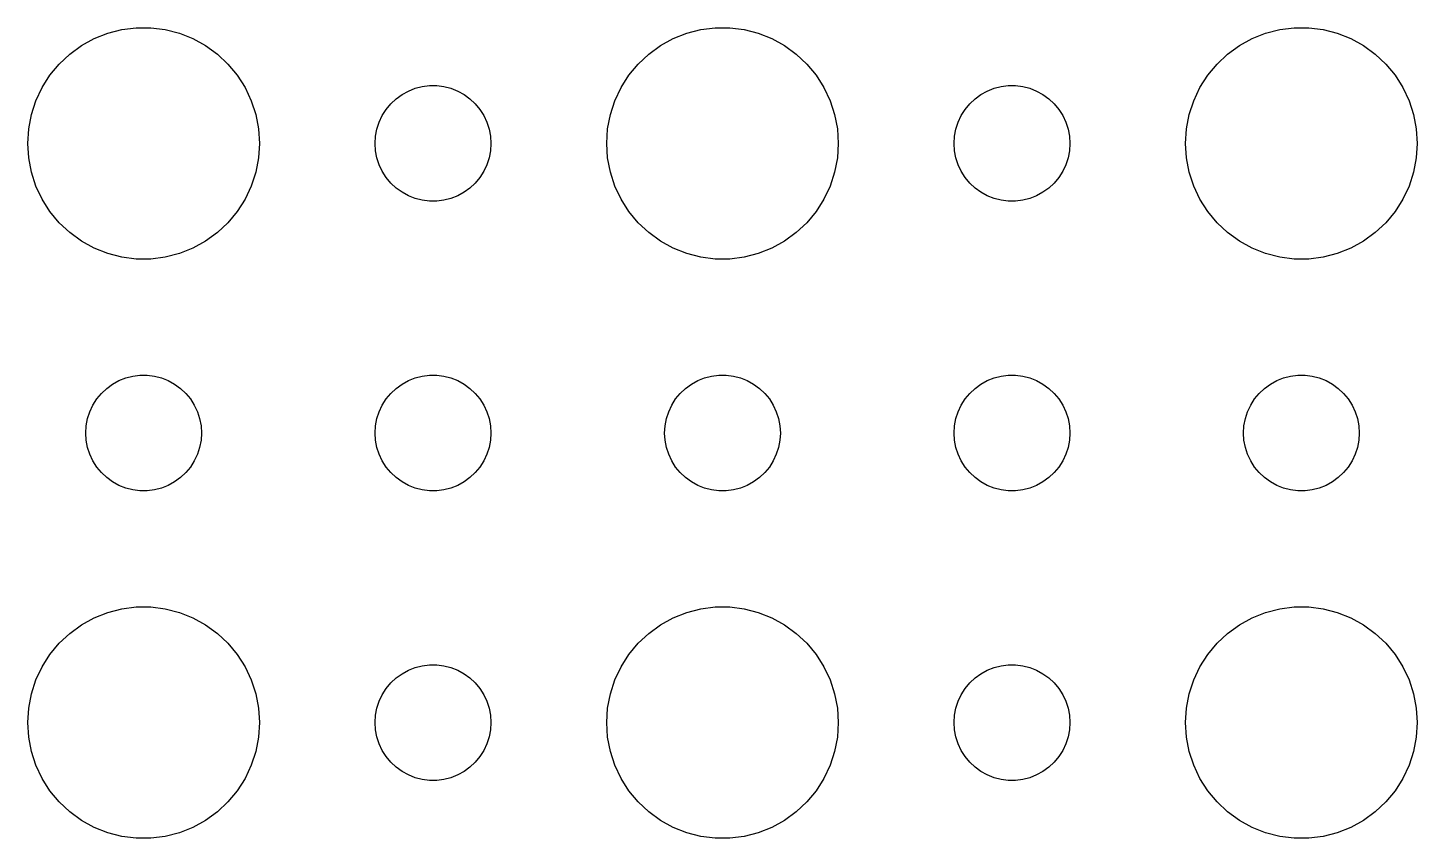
# Model space of a CAD drawing. Header units: metres. Extents: x -157 to 157, y -157 to 157.
# Drawn here: x -3 to 33, y -2.99 to 17.99 of the extents above; entities that cross this region are included whole.
import ezdxf

# ---------------------------------------------------------------- set-up
doc = ezdxf.new("R2010")
doc.units = ezdxf.units.M

msp = doc.modelspace()

# ---------------------------------------------------------------- linework, layer by layer
for p, q in [((-1.60747, 17.533), (-1.27733, 17.7145)), ((-1.27733, 17.7145), (-0.92705, 17.8532)), ((-0.92705, 17.8532), (-0.56213, 17.9469)), ((-0.56213, 17.9469), (-0.18837, 17.9941)), ((-0.18837, 17.9941), (0.18837, 17.9941)), ((0.18837, 17.9941), (0.56213, 17.9469)), ((0.56213, 17.9469), (0.92705, 17.8532)), ((0.92705, 17.8532), (1.27733, 17.7145)), ((1.27733, 17.7145), (1.60747, 17.533)), ((13.3925, 17.533), (13.7227, 17.7145)), ((13.7227, 17.7145), (14.0729, 17.8532)), ((14.0729, 17.8532), (14.4379, 17.9469)), ((14.4379, 17.9469), (14.8116, 17.9941)), ((14.8116, 17.9941), (15.1884, 17.9941)), ((15.1884, 17.9941), (15.5621, 17.9469)), ((15.5621, 17.9469), (15.927, 17.8532)), ((15.927, 17.8532), (16.2773, 17.7145)), ((16.2773, 17.7145), (16.6075, 17.533)), ((28.3925, 17.533), (28.7227, 17.7145)), ((28.7227, 17.7145), (29.0729, 17.8532)), ((29.0729, 17.8532), (29.4379, 17.9469)), ((29.4379, 17.9469), (29.8116, 17.9941)), ((29.8116, 17.9941), (30.1884, 17.9941)), ((30.1884, 17.9941), (30.5621, 17.9469)), ((30.5621, 17.9469), (30.927, 17.8532)), ((30.927, 17.8532), (31.2773, 17.7145)), ((31.2773, 17.7145), (31.6075, 17.533)), ((-2.1869, 17.0536), (-1.91226, 17.3115)), ((-1.91226, 17.3115), (-1.60747, 17.533)), ((1.60747, 17.533), (1.91226, 17.3115)), ((1.91226, 17.3115), (2.1869, 17.0536)), ((12.8131, 17.0536), (13.0877, 17.3115)), ((13.0877, 17.3115), (13.3925, 17.533)), ((16.6075, 17.533), (16.9123, 17.3115)), ((16.9123, 17.3115), (17.1869, 17.0536)), ((27.8131, 17.0536), (28.0877, 17.3115)), ((28.0877, 17.3115), (28.3925, 17.533)), ((31.6075, 17.533), (31.9123, 17.3115)), ((31.9123, 17.3115), (32.1869, 17.0536)), ((-2.42705, 16.7634), (-2.1869, 17.0536)), ((2.1869, 17.0536), (2.42705, 16.7634)), ((12.5729, 16.7634), (12.8131, 17.0536)), ((17.1869, 17.0536), (17.427, 16.7634)), ((27.5729, 16.7634), (27.8131, 17.0536)), ((32.1869, 17.0536), (32.427, 16.7634)), ((-2.62891, 16.4453), (-2.42705, 16.7634)), ((2.42705, 16.7634), (2.62891, 16.4453)), ((12.3711, 16.4453), (12.5729, 16.7634)), ((17.427, 16.7634), (17.6289, 16.4453)), ((27.3711, 16.4453), (27.5729, 16.7634)), ((32.427, 16.7634), (32.6289, 16.4453)), ((-2.78932, 16.1044), (-2.62891, 16.4453)), ((2.62891, 16.4453), (2.78932, 16.1044)), ((6.54385, 16.1558), (6.69626, 16.2665)), ((6.69626, 16.2665), (6.86133, 16.3572)), ((6.86133, 16.3572), (7.03647, 16.4266)), ((7.03647, 16.4266), (7.21892, 16.4734)), ((7.21892, 16.4734), (7.40581, 16.497)), ((7.40581, 16.497), (7.59418, 16.497)), ((7.59418, 16.497), (7.78107, 16.4734)), ((7.78107, 16.4734), (7.96352, 16.4266)), ((7.96352, 16.4266), (8.13866, 16.3572)), ((8.13866, 16.3572), (8.30373, 16.2665)), ((8.30373, 16.2665), (8.45613, 16.1558)), ((12.2107, 16.1044), (12.3711, 16.4453)), ((17.6289, 16.4453), (17.7893, 16.1044)), ((21.5439, 16.1558), (21.6963, 16.2665)), ((21.6963, 16.2665), (21.8613, 16.3572)), ((21.8613, 16.3572), (22.0365, 16.4266)), ((22.0365, 16.4266), (22.2189, 16.4734)), ((22.2189, 16.4734), (22.4058, 16.497)), ((22.4058, 16.497), (22.5942, 16.497)), ((22.5942, 16.497), (22.7811, 16.4734)), ((22.7811, 16.4734), (22.9635, 16.4266)), ((22.9635, 16.4266), (23.1387, 16.3572)), ((23.1387, 16.3572), (23.3037, 16.2665)), ((23.3037, 16.2665), (23.4561, 16.1558)), ((27.2107, 16.1044), (27.3711, 16.4453)), ((32.6289, 16.4453), (32.7893, 16.1044)), ((-2.90575, 15.7461), (-2.78932, 16.1044)), ((2.78932, 16.1044), (2.90575, 15.7461)), ((6.18553, 15.7226), (6.28647, 15.8817)), ((6.28647, 15.8817), (6.40654, 16.0268)), ((6.40654, 16.0268), (6.54385, 16.1558)), ((8.45613, 16.1558), (8.59344, 16.0268)), ((8.59344, 16.0268), (8.71352, 15.8817)), ((8.71352, 15.8817), (8.81445, 15.7226)), ((12.0942, 15.7461), (12.2107, 16.1044)), ((17.7893, 16.1044), (17.9057, 15.7461)), ((21.1855, 15.7226), (21.2865, 15.8817)), ((21.2865, 15.8817), (21.4065, 16.0268)), ((21.4065, 16.0268), (21.5439, 16.1558)), ((23.4561, 16.1558), (23.5934, 16.0268)), ((23.5934, 16.0268), (23.7135, 15.8817)), ((23.7135, 15.8817), (23.8145, 15.7226)), ((27.0942, 15.7461), (27.2107, 16.1044)), ((32.7893, 16.1044), (32.9057, 15.7461)), ((-2.97633, 15.376), (-2.90575, 15.7461)), ((2.90575, 15.7461), (2.97633, 15.376)), ((6.04712, 15.373), (6.10533, 15.5522)), ((6.10533, 15.5522), (6.18553, 15.7226)), ((8.81445, 15.7226), (8.89465, 15.5522)), ((8.89465, 15.5522), (8.95287, 15.373)), ((12.0237, 15.376), (12.0942, 15.7461)), ((17.9057, 15.7461), (17.9763, 15.376)), ((21.0471, 15.373), (21.1053, 15.5522)), ((21.1053, 15.5522), (21.1855, 15.7226)), ((23.8145, 15.7226), (23.8947, 15.5522)), ((23.8947, 15.5522), (23.9529, 15.373)), ((27.0237, 15.376), (27.0942, 15.7461)), ((32.9057, 15.7461), (32.9763, 15.376)), ((-3, 15), (-2.97633, 15.376)), ((2.97633, 15.376), (3, 15)), ((6, 15), (6.01183, 15.188)), ((6.01183, 15.188), (6.04712, 15.373)), ((8.95287, 15.373), (8.98816, 15.188)), ((8.98816, 15.188), (9, 15)), ((12, 15), (12.0237, 15.376)), ((17.9763, 15.376), (18, 15)), ((21, 15), (21.0118, 15.188)), ((21.0118, 15.188), (21.0471, 15.373)), ((23.9529, 15.373), (23.9882, 15.188)), ((23.9882, 15.188), (24, 15)), ((27, 15), (27.0237, 15.376)), ((32.9763, 15.376), (33, 15)), ((-2.97633, 14.624), (-3, 15)), ((3, 15), (2.97633, 14.624)), ((6.01183, 14.812), (6, 15)), ((6.04712, 14.627), (6.01183, 14.812)), ((8.98816, 14.812), (8.95287, 14.627)), ((9, 15), (8.98816, 14.812)), ((12.0237, 14.624), (12, 15)), ((18, 15), (17.9763, 14.624)), ((21.0118, 14.812), (21, 15)), ((21.0471, 14.627), (21.0118, 14.812)), ((23.9882, 14.812), (23.9529, 14.627)), ((24, 15), (23.9882, 14.812)), ((27.0237, 14.624), (27, 15)), ((33, 15), (32.9763, 14.624)), ((-2.90575, 14.2539), (-2.97633, 14.624)), ((2.97633, 14.624), (2.90575, 14.2539)), ((6.10533, 14.4478), (6.04712, 14.627)), ((6.18553, 14.2774), (6.10533, 14.4478)), ((8.89465, 14.4478), (8.81445, 14.2774)), ((8.95287, 14.627), (8.89465, 14.4478)), ((12.0942, 14.2539), (12.0237, 14.624)), ((17.9763, 14.624), (17.9057, 14.2539)), ((21.1053, 14.4478), (21.0471, 14.627)), ((21.1855, 14.2774), (21.1053, 14.4478)), ((23.8947, 14.4478), (23.8145, 14.2774)), ((23.9529, 14.627), (23.8947, 14.4478)), ((27.0942, 14.2539), (27.0237, 14.624)), ((32.9763, 14.624), (32.9057, 14.2539)), ((-2.78932, 13.8956), (-2.90575, 14.2539)), ((2.90575, 14.2539), (2.78932, 13.8956)), ((6.28647, 14.1183), (6.18553, 14.2774)), ((6.40654, 13.9732), (6.28647, 14.1183)), ((8.71352, 14.1183), (8.59344, 13.9732)), ((8.81445, 14.2774), (8.71352, 14.1183)), ((12.2107, 13.8956), (12.0942, 14.2539)), ((17.9057, 14.2539), (17.7893, 13.8956)), ((21.2865, 14.1183), (21.1855, 14.2774)), ((21.4065, 13.9732), (21.2865, 14.1183)), ((23.7135, 14.1183), (23.5934, 13.9732)), ((23.8145, 14.2774), (23.7135, 14.1183)), ((27.2107, 13.8956), (27.0942, 14.2539)), ((32.9057, 14.2539), (32.7893, 13.8956)), ((-2.62891, 13.5547), (-2.78932, 13.8956)), ((2.78932, 13.8956), (2.62891, 13.5547)), ((6.54385, 13.8442), (6.40654, 13.9732)), ((6.69626, 13.7335), (6.54385, 13.8442)), ((6.86133, 13.6427), (6.69626, 13.7335)), ((8.30373, 13.7335), (8.13866, 13.6427)), ((8.45613, 13.8442), (8.30373, 13.7335)), ((8.59344, 13.9732), (8.45613, 13.8442)), ((12.3711, 13.5547), (12.2107, 13.8956)), ((17.7893, 13.8956), (17.6289, 13.5547)), ((21.5439, 13.8442), (21.4065, 13.9732)), ((21.6963, 13.7335), (21.5439, 13.8442)), ((21.8613, 13.6427), (21.6963, 13.7335)), ((23.3037, 13.7335), (23.1387, 13.6427)), ((23.4561, 13.8442), (23.3037, 13.7335)), ((23.5934, 13.9732), (23.4561, 13.8442)), ((27.3711, 13.5547), (27.2107, 13.8956)), ((32.7893, 13.8956), (32.6289, 13.5547)), ((-2.42705, 13.2366), (-2.62891, 13.5547)), ((2.62891, 13.5547), (2.42705, 13.2366)), ((7.03647, 13.5734), (6.86133, 13.6427)), ((7.21892, 13.5266), (7.03647, 13.5734)), ((7.40581, 13.5029), (7.21892, 13.5266)), ((7.59418, 13.5029), (7.40581, 13.5029)), ((7.78107, 13.5266), (7.59418, 13.5029)), ((7.96352, 13.5734), (7.78107, 13.5266)), ((8.13866, 13.6427), (7.96352, 13.5734)), ((12.5729, 13.2366), (12.3711, 13.5547)), ((17.6289, 13.5547), (17.427, 13.2366)), ((22.0365, 13.5734), (21.8613, 13.6427)), ((22.2189, 13.5266), (22.0365, 13.5734)), ((22.4058, 13.5029), (22.2189, 13.5266)), ((22.5942, 13.5029), (22.4058, 13.5029)), ((22.7811, 13.5266), (22.5942, 13.5029)), ((22.9635, 13.5734), (22.7811, 13.5266)), ((23.1387, 13.6427), (22.9635, 13.5734)), ((27.5729, 13.2366), (27.3711, 13.5547)), ((32.6289, 13.5547), (32.427, 13.2366)), ((-2.1869, 12.9464), (-2.42705, 13.2366)), ((2.42705, 13.2366), (2.1869, 12.9464)), ((12.8131, 12.9464), (12.5729, 13.2366)), ((17.427, 13.2366), (17.1869, 12.9464)), ((27.8131, 12.9464), (27.5729, 13.2366)), ((32.427, 13.2366), (32.1869, 12.9464)), ((-1.91226, 12.6884), (-2.1869, 12.9464)), ((-1.60747, 12.467), (-1.91226, 12.6884)), ((1.91226, 12.6884), (1.60747, 12.467)), ((2.1869, 12.9464), (1.91226, 12.6884)), ((13.0877, 12.6884), (12.8131, 12.9464)), ((13.3925, 12.467), (13.0877, 12.6884)), ((16.9123, 12.6884), (16.6075, 12.467)), ((17.1869, 12.9464), (16.9123, 12.6884)), ((28.0877, 12.6884), (27.8131, 12.9464)), ((28.3925, 12.467), (28.0877, 12.6884)), ((31.9123, 12.6884), (31.6075, 12.467)), ((32.1869, 12.9464), (31.9123, 12.6884)), ((-1.27733, 12.2855), (-1.60747, 12.467)), ((-0.92705, 12.1468), (-1.27733, 12.2855)), ((1.27733, 12.2855), (0.92705, 12.1468)), ((1.60747, 12.467), (1.27733, 12.2855)), ((13.7227, 12.2855), (13.3925, 12.467)), ((14.0729, 12.1468), (13.7227, 12.2855)), ((16.2773, 12.2855), (15.927, 12.1468)), ((16.6075, 12.467), (16.2773, 12.2855)), ((28.7227, 12.2855), (28.3925, 12.467)), ((29.0729, 12.1468), (28.7227, 12.2855)), ((31.2773, 12.2855), (30.927, 12.1468)), ((31.6075, 12.467), (31.2773, 12.2855)), ((-0.56213, 12.0531), (-0.92705, 12.1468)), ((-0.18837, 12.0059), (-0.56213, 12.0531)), ((0.18837, 12.0059), (-0.18837, 12.0059)), ((0.56213, 12.0531), (0.18837, 12.0059)), ((0.92705, 12.1468), (0.56213, 12.0531)), ((14.4379, 12.0531), (14.0729, 12.1468)), ((14.8116, 12.0059), (14.4379, 12.0531)), ((15.1884, 12.0059), (14.8116, 12.0059)), ((15.5621, 12.0531), (15.1884, 12.0059)), ((15.927, 12.1468), (15.5621, 12.0531)), ((29.4379, 12.0531), (29.0729, 12.1468)), ((29.8116, 12.0059), (29.4379, 12.0531)), ((30.1884, 12.0059), (29.8116, 12.0059)), ((30.5621, 12.0531), (30.1884, 12.0059)), ((30.927, 12.1468), (30.5621, 12.0531)), ((-1.09344, 8.52681), (-0.95613, 8.65576)), ((-0.95613, 8.65576), (-0.80373, 8.76648)), ((-0.80373, 8.76648), (-0.63866, 8.85724)), ((-0.63866, 8.85724), (-0.46352, 8.92657)), ((-0.46352, 8.92657), (-0.28107, 8.97342)), ((-0.28107, 8.97342), (-0.09418, 8.99704)), ((-0.09418, 8.99704), (0.09418, 8.99704)), ((0.09418, 8.99704), (0.28107, 8.97342)), ((0.28107, 8.97342), (0.46352, 8.92657)), ((0.46352, 8.92657), (0.63866, 8.85724)), ((0.63866, 8.85724), (0.80373, 8.76648)), ((0.80373, 8.76648), (0.95613, 8.65576)), ((0.95613, 8.65576), (1.09344, 8.52681)), ((6.40654, 8.52681), (6.54385, 8.65576)), ((6.54385, 8.65576), (6.69626, 8.76648)), ((6.69626, 8.76648), (6.86133, 8.85724)), ((6.86133, 8.85724), (7.03647, 8.92657)), ((7.03647, 8.92657), (7.21892, 8.97342)), ((7.21892, 8.97342), (7.40581, 8.99704)), ((7.40581, 8.99704), (7.59418, 8.99704)), ((7.59418, 8.99704), (7.78107, 8.97342)), ((7.78107, 8.97342), (7.96352, 8.92657)), ((7.96352, 8.92657), (8.13866, 8.85724)), ((8.13866, 8.85724), (8.30373, 8.76648)), ((8.30373, 8.76648), (8.45613, 8.65576)), ((8.45613, 8.65576), (8.59344, 8.52681)), ((13.9065, 8.52681), (14.0439, 8.65576)), ((14.0439, 8.65576), (14.1963, 8.76648)), ((14.1963, 8.76648), (14.3613, 8.85724)), ((14.3613, 8.85724), (14.5365, 8.92657)), ((14.5365, 8.92657), (14.7189, 8.97342)), ((14.7189, 8.97342), (14.9058, 8.99704)), ((14.9058, 8.99704), (15.0942, 8.99704)), ((15.0942, 8.99704), (15.2811, 8.97342)), ((15.2811, 8.97342), (15.4635, 8.92657)), ((15.4635, 8.92657), (15.6387, 8.85724)), ((15.6387, 8.85724), (15.8037, 8.76648)), ((15.8037, 8.76648), (15.9561, 8.65576)), ((15.9561, 8.65576), (16.0934, 8.52681)), ((21.4065, 8.52681), (21.5439, 8.65576)), ((21.5439, 8.65576), (21.6963, 8.76648)), ((21.6963, 8.76648), (21.8613, 8.85724)), ((21.8613, 8.85724), (22.0365, 8.92657)), ((22.0365, 8.92657), (22.2189, 8.97342)), ((22.2189, 8.97342), (22.4058, 8.99704)), ((22.4058, 8.99704), (22.5942, 8.99704)), ((22.5942, 8.99704), (22.7811, 8.97342)), ((22.7811, 8.97342), (22.9635, 8.92657)), ((22.9635, 8.92657), (23.1387, 8.85724)), ((23.1387, 8.85724), (23.3037, 8.76648)), ((23.3037, 8.76648), (23.4561, 8.65576)), ((23.4561, 8.65576), (23.5934, 8.52681)), ((28.9065, 8.52681), (29.0439, 8.65576)), ((29.0439, 8.65576), (29.1963, 8.76648)), ((29.1963, 8.76648), (29.3613, 8.85724)), ((29.3613, 8.85724), (29.5365, 8.92657)), ((29.5365, 8.92657), (29.7189, 8.97342)), ((29.7189, 8.97342), (29.9058, 8.99704)), ((29.9058, 8.99704), (30.0942, 8.99704)), ((30.0942, 8.99704), (30.2811, 8.97342)), ((30.2811, 8.97342), (30.4635, 8.92657)), ((30.4635, 8.92657), (30.6387, 8.85724)), ((30.6387, 8.85724), (30.8037, 8.76648)), ((30.8037, 8.76648), (30.9561, 8.65576)), ((30.9561, 8.65576), (31.0934, 8.52681)), ((-1.31445, 8.22263), (-1.21352, 8.38167)), ((-1.21352, 8.38167), (-1.09344, 8.52681)), ((1.09344, 8.52681), (1.21352, 8.38167)), ((1.21352, 8.38167), (1.31445, 8.22263)), ((6.18553, 8.22263), (6.28647, 8.38167)), ((6.28647, 8.38167), (6.40654, 8.52681)), ((8.59344, 8.52681), (8.71352, 8.38167)), ((8.71352, 8.38167), (8.81445, 8.22263)), ((13.6855, 8.22263), (13.7865, 8.38167)), ((13.7865, 8.38167), (13.9065, 8.52681)), ((16.0934, 8.52681), (16.2135, 8.38167)), ((16.2135, 8.38167), (16.3145, 8.22263)), ((21.1855, 8.22263), (21.2865, 8.38167)), ((21.2865, 8.38167), (21.4065, 8.52681)), ((23.5934, 8.52681), (23.7135, 8.38167)), ((23.7135, 8.38167), (23.8145, 8.22263)), ((28.6855, 8.22263), (28.7865, 8.38167)), ((28.7865, 8.38167), (28.9065, 8.52681)), ((31.0934, 8.52681), (31.2135, 8.38167)), ((31.2135, 8.38167), (31.3145, 8.22263)), ((-1.45287, 7.87303), (-1.39465, 8.05219)), ((-1.39465, 8.05219), (-1.31445, 8.22263)), ((1.31445, 8.22263), (1.39465, 8.05219)), ((1.39465, 8.05219), (1.45287, 7.87303)), ((6.04712, 7.87303), (6.10533, 8.05219)), ((6.10533, 8.05219), (6.18553, 8.22263)), ((8.81445, 8.22263), (8.89465, 8.05219)), ((8.89465, 8.05219), (8.95287, 7.87303)), ((13.5471, 7.87303), (13.6053, 8.05219)), ((13.6053, 8.05219), (13.6855, 8.22263)), ((16.3145, 8.22263), (16.3947, 8.05219)), ((16.3947, 8.05219), (16.4529, 7.87303)), ((21.0471, 7.87303), (21.1053, 8.05219)), ((21.1053, 8.05219), (21.1855, 8.22263)), ((23.8145, 8.22263), (23.8947, 8.05219)), ((23.8947, 8.05219), (23.9529, 7.87303)), ((28.5471, 7.87303), (28.6053, 8.05219)), ((28.6053, 8.05219), (28.6855, 8.22263)), ((31.3145, 8.22263), (31.3947, 8.05219)), ((31.3947, 8.05219), (31.4529, 7.87303)), ((-1.5, 7.5), (-1.48816, 7.68799)), ((-1.48816, 7.68799), (-1.45287, 7.87303)), ((1.45287, 7.87303), (1.48816, 7.68799)), ((1.48816, 7.68799), (1.5, 7.5)), ((6, 7.5), (6.01183, 7.68799)), ((6.01183, 7.68799), (6.04712, 7.87303)), ((8.95287, 7.87303), (8.98816, 7.68799)), ((8.98816, 7.68799), (9, 7.5)), ((13.5, 7.5), (13.5118, 7.68799)), ((13.5118, 7.68799), (13.5471, 7.87303)), ((16.4529, 7.87303), (16.4882, 7.68799)), ((16.4882, 7.68799), (16.5, 7.5)), ((21, 7.5), (21.0118, 7.68799)), ((21.0118, 7.68799), (21.0471, 7.87303)), ((23.9529, 7.87303), (23.9882, 7.68799)), ((23.9882, 7.68799), (24, 7.5)), ((28.5, 7.5), (28.5118, 7.68799)), ((28.5118, 7.68799), (28.5471, 7.87303)), ((31.4529, 7.87303), (31.4882, 7.68799)), ((31.4882, 7.68799), (31.5, 7.5)), ((-1.48816, 7.312), (-1.5, 7.5)), ((-1.45287, 7.12695), (-1.48816, 7.312)), ((1.48816, 7.312), (1.45287, 7.12695)), ((1.5, 7.5), (1.48816, 7.312)), ((6.01183, 7.312), (6, 7.5)), ((6.04712, 7.12695), (6.01183, 7.312)), ((8.98816, 7.312), (8.95287, 7.12695)), ((9, 7.5), (8.98816, 7.312)), ((13.5118, 7.312), (13.5, 7.5)), ((13.5471, 7.12695), (13.5118, 7.312)), ((16.4882, 7.312), (16.4529, 7.12695)), ((16.5, 7.5), (16.4882, 7.312)), ((21.0118, 7.312), (21, 7.5)), ((21.0471, 7.12695), (21.0118, 7.312)), ((23.9882, 7.312), (23.9529, 7.12695)), ((24, 7.5), (23.9882, 7.312)), ((28.5118, 7.312), (28.5, 7.5)), ((28.5471, 7.12695), (28.5118, 7.312)), ((31.4882, 7.312), (31.4529, 7.12695)), ((31.5, 7.5), (31.4882, 7.312)), ((-1.39465, 6.9478), (-1.45287, 7.12695)), ((-1.31445, 6.77736), (-1.39465, 6.9478)), ((1.39465, 6.9478), (1.31445, 6.77736)), ((1.45287, 7.12695), (1.39465, 6.9478)), ((6.10533, 6.9478), (6.04712, 7.12695)), ((6.18553, 6.77736), (6.10533, 6.9478)), ((8.89465, 6.9478), (8.81445, 6.77736)), ((8.95287, 7.12695), (8.89465, 6.9478)), ((13.6053, 6.9478), (13.5471, 7.12695)), ((13.6855, 6.77736), (13.6053, 6.9478)), ((16.3947, 6.9478), (16.3145, 6.77736)), ((16.4529, 7.12695), (16.3947, 6.9478)), ((21.1053, 6.9478), (21.0471, 7.12695)), ((21.1855, 6.77736), (21.1053, 6.9478)), ((23.8947, 6.9478), (23.8145, 6.77736)), ((23.9529, 7.12695), (23.8947, 6.9478)), ((28.6053, 6.9478), (28.5471, 7.12695)), ((28.6855, 6.77736), (28.6053, 6.9478)), ((31.3947, 6.9478), (31.3145, 6.77736)), ((31.4529, 7.12695), (31.3947, 6.9478)), ((-1.21352, 6.61832), (-1.31445, 6.77736)), ((-1.09344, 6.47318), (-1.21352, 6.61832)), ((1.21352, 6.61832), (1.09344, 6.47318)), ((1.31445, 6.77736), (1.21352, 6.61832)), ((6.28647, 6.61832), (6.18553, 6.77736)), ((6.40654, 6.47318), (6.28647, 6.61832)), ((8.71352, 6.61832), (8.59344, 6.47318)), ((8.81445, 6.77736), (8.71352, 6.61832)), ((13.7865, 6.61832), (13.6855, 6.77736)), ((13.9065, 6.47318), (13.7865, 6.61832)), ((16.2135, 6.61832), (16.0934, 6.47318)), ((16.3145, 6.77736), (16.2135, 6.61832)), ((21.2865, 6.61832), (21.1855, 6.77736)), ((21.4065, 6.47318), (21.2865, 6.61832)), ((23.7135, 6.61832), (23.5934, 6.47318)), ((23.8145, 6.77736), (23.7135, 6.61832)), ((28.7865, 6.61832), (28.6855, 6.77736)), ((28.9065, 6.47318), (28.7865, 6.61832)), ((31.2135, 6.61832), (31.0934, 6.47318)), ((31.3145, 6.77736), (31.2135, 6.61832)), ((-0.95613, 6.34422), (-1.09344, 6.47318)), ((-0.80373, 6.23351), (-0.95613, 6.34422)), ((-0.63866, 6.14275), (-0.80373, 6.23351)), ((-0.46352, 6.07341), (-0.63866, 6.14275)), ((0.63866, 6.14275), (0.46352, 6.07341)), ((0.80373, 6.23351), (0.63866, 6.14275)), ((0.95613, 6.34422), (0.80373, 6.23351)), ((1.09344, 6.47318), (0.95613, 6.34422)), ((6.54385, 6.34422), (6.40654, 6.47318)), ((6.69626, 6.23351), (6.54385, 6.34422)), ((6.86133, 6.14275), (6.69626, 6.23351)), ((7.03647, 6.07341), (6.86133, 6.14275)), ((8.13866, 6.14275), (7.96352, 6.07341)), ((8.30373, 6.23351), (8.13866, 6.14275)), ((8.45613, 6.34422), (8.30373, 6.23351)), ((8.59344, 6.47318), (8.45613, 6.34422)), ((14.0439, 6.34422), (13.9065, 6.47318)), ((14.1963, 6.23351), (14.0439, 6.34422)), ((14.3613, 6.14275), (14.1963, 6.23351)), ((14.5365, 6.07341), (14.3613, 6.14275)), ((15.6387, 6.14275), (15.4635, 6.07341)), ((15.8037, 6.23351), (15.6387, 6.14275)), ((15.9561, 6.34422), (15.8037, 6.23351)), ((16.0934, 6.47318), (15.9561, 6.34422)), ((21.5439, 6.34422), (21.4065, 6.47318)), ((21.6963, 6.23351), (21.5439, 6.34422)), ((21.8613, 6.14275), (21.6963, 6.23351)), ((22.0365, 6.07341), (21.8613, 6.14275)), ((23.1387, 6.14275), (22.9635, 6.07341)), ((23.3037, 6.23351), (23.1387, 6.14275)), ((23.4561, 6.34422), (23.3037, 6.23351)), ((23.5934, 6.47318), (23.4561, 6.34422)), ((29.0439, 6.34422), (28.9065, 6.47318)), ((29.1963, 6.23351), (29.0439, 6.34422)), ((29.3613, 6.14275), (29.1963, 6.23351)), ((29.5365, 6.07341), (29.3613, 6.14275)), ((30.6387, 6.14275), (30.4635, 6.07341)), ((30.8037, 6.23351), (30.6387, 6.14275)), ((30.9561, 6.34422), (30.8037, 6.23351)), ((31.0934, 6.47318), (30.9561, 6.34422)), ((-0.28107, 6.02657), (-0.46352, 6.07341)), ((-0.09418, 6.00294), (-0.28107, 6.02657)), ((0.09418, 6.00294), (-0.09418, 6.00294)), ((0.28107, 6.02657), (0.09418, 6.00294)), ((0.46352, 6.07341), (0.28107, 6.02657)), ((7.21892, 6.02657), (7.03647, 6.07341)), ((7.40581, 6.00294), (7.21892, 6.02657)), ((7.59418, 6.00294), (7.40581, 6.00294)), ((7.78107, 6.02657), (7.59418, 6.00294)), ((7.96352, 6.07341), (7.78107, 6.02657)), ((14.7189, 6.02657), (14.5365, 6.07341)), ((14.9058, 6.00294), (14.7189, 6.02657)), ((15.0942, 6.00294), (14.9058, 6.00294)), ((15.2811, 6.02657), (15.0942, 6.00294)), ((15.4635, 6.07341), (15.2811, 6.02657)), ((22.2189, 6.02657), (22.0365, 6.07341)), ((22.4058, 6.00294), (22.2189, 6.02657)), ((22.5942, 6.00294), (22.4058, 6.00294)), ((22.7811, 6.02657), (22.5942, 6.00294)), ((22.9635, 6.07341), (22.7811, 6.02657)), ((29.7189, 6.02657), (29.5365, 6.07341)), ((29.9058, 6.00294), (29.7189, 6.02657)), ((30.0942, 6.00294), (29.9058, 6.00294)), ((30.2811, 6.02657), (30.0942, 6.00294)), ((30.4635, 6.07341), (30.2811, 6.02657)), ((-0.92705, 2.85316), (-0.56213, 2.94685)), ((-0.56213, 2.94685), (-0.18837, 2.99408)), ((-0.18837, 2.99408), (0.18837, 2.99408)), ((0.18837, 2.99408), (0.56213, 2.94685)), ((0.56213, 2.94685), (0.92705, 2.85316)), ((14.0729, 2.85316), (14.4379, 2.94685)), ((14.4379, 2.94685), (14.8116, 2.99408)), ((14.8116, 2.99408), (15.1884, 2.99408)), ((15.1884, 2.99408), (15.5621, 2.94685)), ((15.5621, 2.94685), (15.927, 2.85316)), ((29.0729, 2.85316), (29.4379, 2.94685)), ((29.4379, 2.94685), (29.8116, 2.99408)), ((29.8116, 2.99408), (30.1884, 2.99408)), ((30.1884, 2.99408), (30.5621, 2.94685)), ((30.5621, 2.94685), (30.927, 2.85316)), ((-1.91226, 2.31154), (-1.60747, 2.53297)), ((-1.60747, 2.53297), (-1.27733, 2.71448)), ((-1.27733, 2.71448), (-0.92705, 2.85316)), ((0.92705, 2.85316), (1.27733, 2.71448)), ((1.27733, 2.71448), (1.60747, 2.53297)), ((1.60747, 2.53297), (1.91226, 2.31154)), ((13.0877, 2.31154), (13.3925, 2.53297)), ((13.3925, 2.53297), (13.7227, 2.71448)), ((13.7227, 2.71448), (14.0729, 2.85316)), ((15.927, 2.85316), (16.2773, 2.71448)), ((16.2773, 2.71448), (16.6075, 2.53297)), ((16.6075, 2.53297), (16.9123, 2.31154)), ((28.0877, 2.31154), (28.3925, 2.53297)), ((28.3925, 2.53297), (28.7227, 2.71448)), ((28.7227, 2.71448), (29.0729, 2.85316)), ((30.927, 2.85316), (31.2773, 2.71448)), ((31.2773, 2.71448), (31.6075, 2.53297)), ((31.6075, 2.53297), (31.9123, 2.31154)), ((-2.1869, 2.05363), (-1.91226, 2.31154)), ((1.91226, 2.31154), (2.1869, 2.05363)), ((12.8131, 2.05363), (13.0877, 2.31154)), ((16.9123, 2.31154), (17.1869, 2.05363)), ((27.8131, 2.05363), (28.0877, 2.31154)), ((31.9123, 2.31154), (32.1869, 2.05363)), ((-2.42705, 1.76335), (-2.1869, 2.05363)), ((2.1869, 2.05363), (2.42705, 1.76335)), ((12.5729, 1.76335), (12.8131, 2.05363)), ((17.1869, 2.05363), (17.427, 1.76335)), ((27.5729, 1.76335), (27.8131, 2.05363)), ((32.1869, 2.05363), (32.427, 1.76335)), ((-2.78932, 1.10437), (-2.62891, 1.44525)), ((-2.62891, 1.44525), (-2.42705, 1.76335)), ((2.42705, 1.76335), (2.62891, 1.44525)), ((2.62891, 1.44525), (2.78932, 1.10437)), ((7.03647, 1.42657), (7.21892, 1.47342)), ((7.21892, 1.47342), (7.40581, 1.49704)), ((7.40581, 1.49704), (7.59418, 1.49704)), ((7.59418, 1.49704), (7.78107, 1.47342)), ((7.78107, 1.47342), (7.96352, 1.42657)), ((12.2107, 1.10437), (12.3711, 1.44525)), ((12.3711, 1.44525), (12.5729, 1.76335)), ((17.427, 1.76335), (17.6289, 1.44525)), ((17.6289, 1.44525), (17.7893, 1.10437)), ((22.0365, 1.42657), (22.2189, 1.47342)), ((22.2189, 1.47342), (22.4058, 1.49704)), ((22.4058, 1.49704), (22.5942, 1.49704)), ((22.5942, 1.49704), (22.7811, 1.47342)), ((22.7811, 1.47342), (22.9635, 1.42657)), ((27.2107, 1.10437), (27.3711, 1.44525)), ((27.3711, 1.44525), (27.5729, 1.76335)), ((32.427, 1.76335), (32.6289, 1.44525)), ((32.6289, 1.44525), (32.7893, 1.10437)), ((-2.90575, 0.74606), (-2.78932, 1.10437)), ((2.78932, 1.10437), (2.90575, 0.74606)), ((6.40654, 1.02681), (6.54385, 1.15576)), ((6.54385, 1.15576), (6.69626, 1.26648)), ((6.69626, 1.26648), (6.86133, 1.35724)), ((6.86133, 1.35724), (7.03647, 1.42657)), ((7.96352, 1.42657), (8.13866, 1.35724)), ((8.13866, 1.35724), (8.30373, 1.26648)), ((8.30373, 1.26648), (8.45613, 1.15576)), ((8.45613, 1.15576), (8.59344, 1.02681)), ((12.0942, 0.74606), (12.2107, 1.10437)), ((17.7893, 1.10437), (17.9057, 0.74606)), ((21.4065, 1.02681), (21.5439, 1.15576)), ((21.5439, 1.15576), (21.6963, 1.26648)), ((21.6963, 1.26648), (21.8613, 1.35724)), ((21.8613, 1.35724), (22.0365, 1.42657)), ((22.9635, 1.42657), (23.1387, 1.35724)), ((23.1387, 1.35724), (23.3037, 1.26648)), ((23.3037, 1.26648), (23.4561, 1.15576)), ((23.4561, 1.15576), (23.5934, 1.02681)), ((27.0942, 0.74606), (27.2107, 1.10437)), ((32.7893, 1.10437), (32.9057, 0.74606)), ((-2.97633, 0.37599), (-2.90575, 0.74606)), ((2.90575, 0.74606), (2.97633, 0.37599)), ((6.10533, 0.55219), (6.18553, 0.72263)), ((6.18553, 0.72263), (6.28647, 0.88167)), ((6.28647, 0.88167), (6.40654, 1.02681)), ((8.59344, 1.02681), (8.71352, 0.88167)), ((8.71352, 0.88167), (8.81445, 0.72263)), ((8.81445, 0.72263), (8.89465, 0.55219)), ((12.0237, 0.37599), (12.0942, 0.74606)), ((17.9057, 0.74606), (17.9763, 0.37599)), ((21.1053, 0.55219), (21.1855, 0.72263)), ((21.1855, 0.72263), (21.2865, 0.88167)), ((21.2865, 0.88167), (21.4065, 1.02681)), ((23.5934, 1.02681), (23.7135, 0.88167)), ((23.7135, 0.88167), (23.8145, 0.72263)), ((23.8145, 0.72263), (23.8947, 0.55219)), ((27.0237, 0.37599), (27.0942, 0.74606)), ((32.9057, 0.74606), (32.9763, 0.37599)), ((-3, 0), (-2.97633, 0.37599)), ((2.97633, 0.37599), (3, 0)), ((6.01183, 0.18799), (6.04712, 0.37303)), ((6.04712, 0.37303), (6.10533, 0.55219)), ((8.89465, 0.55219), (8.95287, 0.37303)), ((8.95287, 0.37303), (8.98816, 0.18799)), ((12, 0), (12.0237, 0.37599)), ((17.9763, 0.37599), (18, 0)), ((21.0118, 0.18799), (21.0471, 0.37303)), ((21.0471, 0.37303), (21.1053, 0.55219)), ((23.8947, 0.55219), (23.9529, 0.37303)), ((23.9529, 0.37303), (23.9882, 0.18799)), ((27, 0), (27.0237, 0.37599)), ((32.9763, 0.37599), (33, 0)), ((-2.97633, -0.37599), (-3, 0)), ((3, 0), (2.97633, -0.37599)), ((6, 0), (6.01183, 0.18799)), ((6.01183, -0.18799), (6, 0)), ((8.98816, 0.18799), (9, 0)), ((9, 0), (8.98816, -0.18799)), ((12.0237, -0.37599), (12, 0)), ((18, 0), (17.9763, -0.37599)), ((21, 0), (21.0118, 0.18799)), ((21.0118, -0.18799), (21, 0)), ((23.9882, 0.18799), (24, 0)), ((24, 0), (23.9882, -0.18799)), ((27.0237, -0.37599), (27, 0)), ((33, 0), (32.9763, -0.37599)), ((6.04712, -0.37303), (6.01183, -0.18799)), ((8.98816, -0.18799), (8.95287, -0.37303)), ((21.0471, -0.37303), (21.0118, -0.18799)), ((23.9882, -0.18799), (23.9529, -0.37303)), ((-2.90575, -0.74606), (-2.97633, -0.37599)), ((2.97633, -0.37599), (2.90575, -0.74606)), ((6.10533, -0.55219), (6.04712, -0.37303)), ((6.18553, -0.72263), (6.10533, -0.55219)), ((8.89465, -0.55219), (8.81445, -0.72263)), ((8.95287, -0.37303), (8.89465, -0.55219)), ((12.0942, -0.74606), (12.0237, -0.37599)), ((17.9763, -0.37599), (17.9057, -0.74606)), ((21.1053, -0.55219), (21.0471, -0.37303)), ((21.1855, -0.72263), (21.1053, -0.55219)), ((23.8947, -0.55219), (23.8145, -0.72263)), ((23.9529, -0.37303), (23.8947, -0.55219)), ((27.0942, -0.74606), (27.0237, -0.37599)), ((32.9763, -0.37599), (32.9057, -0.74606)), ((-2.78932, -1.10437), (-2.90575, -0.74606)), ((2.90575, -0.74606), (2.78932, -1.10437)), ((6.28647, -0.88167), (6.18553, -0.72263)), ((6.40654, -1.02681), (6.28647, -0.88167)), ((6.54385, -1.15576), (6.40654, -1.02681)), ((8.59344, -1.02681), (8.45613, -1.15576)), ((8.71352, -0.88167), (8.59344, -1.02681)), ((8.81445, -0.72263), (8.71352, -0.88167)), ((12.2107, -1.10437), (12.0942, -0.74606)), ((17.9057, -0.74606), (17.7893, -1.10437)), ((21.2865, -0.88167), (21.1855, -0.72263)), ((21.4065, -1.02681), (21.2865, -0.88167)), ((21.5439, -1.15576), (21.4065, -1.02681)), ((23.5934, -1.02681), (23.4561, -1.15576)), ((23.7135, -0.88167), (23.5934, -1.02681)), ((23.8145, -0.72263), (23.7135, -0.88167)), ((27.2107, -1.10437), (27.0942, -0.74606)), ((32.9057, -0.74606), (32.7893, -1.10437)), ((-2.62891, -1.44525), (-2.78932, -1.10437)), ((2.78932, -1.10437), (2.62891, -1.44525)), ((6.69626, -1.26648), (6.54385, -1.15576)), ((6.86133, -1.35724), (6.69626, -1.26648)), ((7.03647, -1.42657), (6.86133, -1.35724)), ((7.21892, -1.47342), (7.03647, -1.42657)), ((7.96352, -1.42657), (7.78107, -1.47342)), ((8.13866, -1.35724), (7.96352, -1.42657)), ((8.30373, -1.26648), (8.13866, -1.35724)), ((8.45613, -1.15576), (8.30373, -1.26648)), ((12.3711, -1.44525), (12.2107, -1.10437)), ((17.7893, -1.10437), (17.6289, -1.44525)), ((21.6963, -1.26648), (21.5439, -1.15576)), ((21.8613, -1.35724), (21.6963, -1.26648)), ((22.0365, -1.42657), (21.8613, -1.35724)), ((22.2189, -1.47342), (22.0365, -1.42657)), ((22.9635, -1.42657), (22.7811, -1.47342)), ((23.1387, -1.35724), (22.9635, -1.42657)), ((23.3037, -1.26648), (23.1387, -1.35724)), ((23.4561, -1.15576), (23.3037, -1.26648)), ((27.3711, -1.44525), (27.2107, -1.10437)), ((32.7893, -1.10437), (32.6289, -1.44525)), ((-2.42705, -1.76335), (-2.62891, -1.44525)), ((-2.1869, -2.05363), (-2.42705, -1.76335)), ((2.42705, -1.76335), (2.1869, -2.05363)), ((2.62891, -1.44525), (2.42705, -1.76335)), ((7.40581, -1.49704), (7.21892, -1.47342)), ((7.59418, -1.49704), (7.40581, -1.49704)), ((7.78107, -1.47342), (7.59418, -1.49704)), ((12.5729, -1.76335), (12.3711, -1.44525)), ((12.8131, -2.05363), (12.5729, -1.76335)), ((17.427, -1.76335), (17.1869, -2.05363)), ((17.6289, -1.44525), (17.427, -1.76335)), ((22.4058, -1.49704), (22.2189, -1.47342)), ((22.5942, -1.49704), (22.4058, -1.49704)), ((22.7811, -1.47342), (22.5942, -1.49704)), ((27.5729, -1.76335), (27.3711, -1.44525)), ((27.8131, -2.05363), (27.5729, -1.76335)), ((32.427, -1.76335), (32.1869, -2.05363)), ((32.6289, -1.44525), (32.427, -1.76335)), ((-1.91226, -2.31154), (-2.1869, -2.05363)), ((2.1869, -2.05363), (1.91226, -2.31154)), ((13.0877, -2.31154), (12.8131, -2.05363)), ((17.1869, -2.05363), (16.9123, -2.31154)), ((28.0877, -2.31154), (27.8131, -2.05363)), ((32.1869, -2.05363), (31.9123, -2.31154)), ((-1.60747, -2.53297), (-1.91226, -2.31154)), ((1.91226, -2.31154), (1.60747, -2.53297)), ((13.3925, -2.53297), (13.0877, -2.31154)), ((16.9123, -2.31154), (16.6075, -2.53297)), ((28.3925, -2.53297), (28.0877, -2.31154)), ((31.9123, -2.31154), (31.6075, -2.53297)), ((-1.27733, -2.71448), (-1.60747, -2.53297)), ((-0.92705, -2.85316), (-1.27733, -2.71448)), ((-0.56213, -2.94685), (-0.92705, -2.85316)), ((0.92705, -2.85316), (0.56213, -2.94685)), ((1.27733, -2.71448), (0.92705, -2.85316)), ((1.60747, -2.53297), (1.27733, -2.71448)), ((13.7227, -2.71448), (13.3925, -2.53297)), ((14.0729, -2.85316), (13.7227, -2.71448)), ((14.4379, -2.94685), (14.0729, -2.85316)), ((15.927, -2.85316), (15.5621, -2.94685)), ((16.2773, -2.71448), (15.927, -2.85316)), ((16.6075, -2.53297), (16.2773, -2.71448)), ((28.7227, -2.71448), (28.3925, -2.53297)), ((29.0729, -2.85316), (28.7227, -2.71448)), ((29.4379, -2.94685), (29.0729, -2.85316)), ((30.927, -2.85316), (30.5621, -2.94685)), ((31.2773, -2.71448), (30.927, -2.85316)), ((31.6075, -2.53297), (31.2773, -2.71448)), ((-0.18837, -2.99408), (-0.56213, -2.94685)), ((0.18837, -2.99408), (-0.18837, -2.99408)), ((0.56213, -2.94685), (0.18837, -2.99408)), ((14.8116, -2.99408), (14.4379, -2.94685)), ((15.1884, -2.99408), (14.8116, -2.99408)), ((15.5621, -2.94685), (15.1884, -2.99408)), ((29.8116, -2.99408), (29.4379, -2.94685)), ((30.1884, -2.99408), (29.8116, -2.99408)), ((30.5621, -2.94685), (30.1884, -2.99408))]:
    msp.add_line(p, q)

doc.saveas('drawing.dxf')
